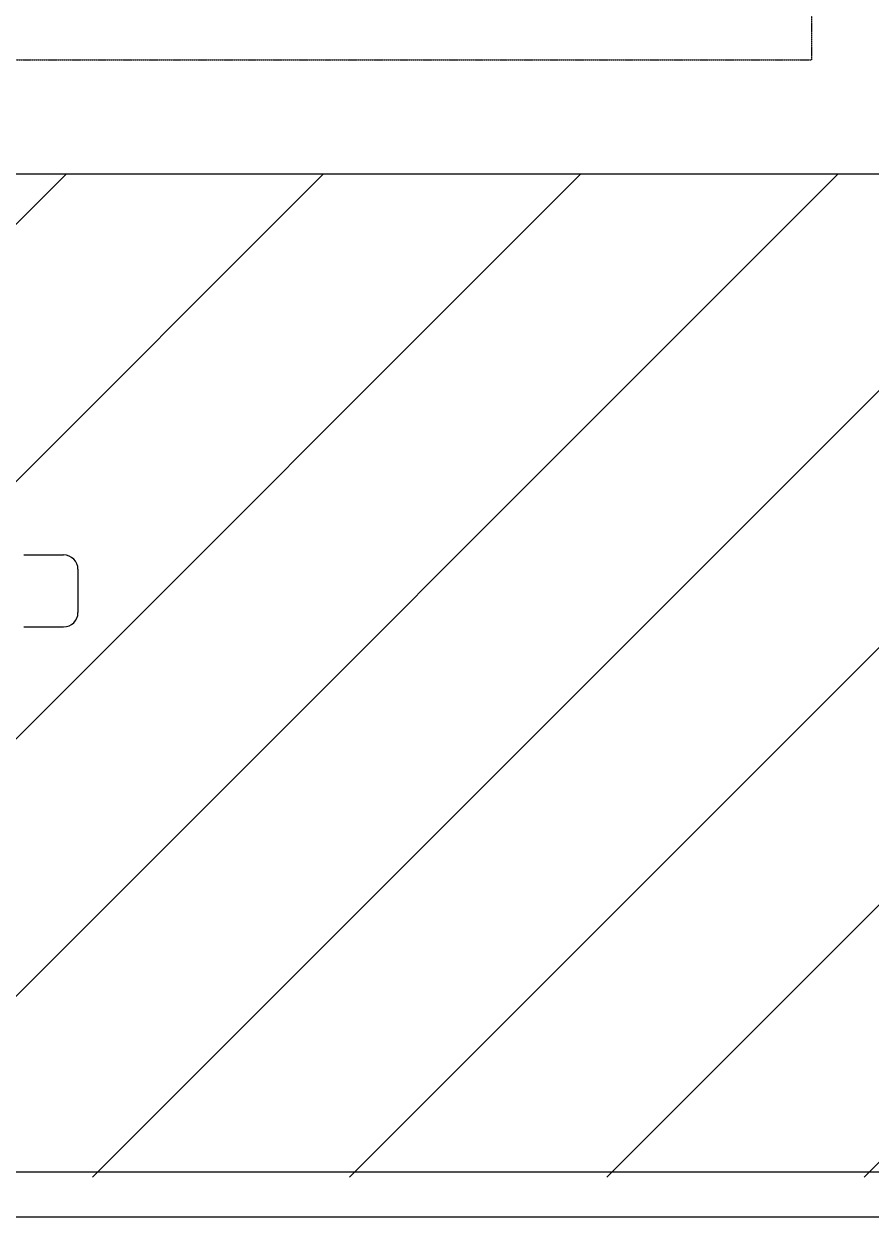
# Model space of a CAD drawing. Extents: x 220580 to 2027826, y -309201 to 71987.
# Drawn here: x 349561 to 350300, y -215589 to -214548 of the extents above; entities that cross this region are included whole.
import ezdxf

# ---------------------------------------------------------------- set-up
doc = ezdxf.new("R2010")
doc.units = 0
doc.linetypes.add('DASH', pattern=[0.35, 0.25, -0.1])
for name, color, linetype in [('A-HATCH-1', 252, 'Continuous'), ('A-LIN-V', 9, 'Continuous'), ('A-SFCE', 30, 'Continuous'), ('EWHS5T6M-3', 7, 'Continuous'), ('FHSGH10105-主梁-04', 7, 'Continuous'), ('FHSGH10105-主梁-06', 7, 'Continuous')]:
    doc.layers.add(name, color=color, linetype=linetype)

# ---------------------------------------------------------------- blocks, each defined once
blk = doc.blocks.new('G$C2C10B007')
at = {"layer": 'A-SFCE', "linetype": 'DASH'}
for p in [(3050, 300), (-3050, 0)]:
    blk.add_line(p, (3050, 0), dxfattribs=at)
blk = doc.blocks.new('G$C845E5159')
at = {"layer": 'A-LIN-V'}
blk.add_blockref('G$C2C10B007', (8250, -1550), dxfattribs=at)
blk = doc.blocks.new('b234swerwr')
at = {"layer": 'A-HATCH-1'}
h = blk.add_hatch(dxfattribs=at)
h.set_pattern_fill('ANSI31', color=4, scale=100)
h.set_pattern_definition([(45, (174105, -2000), (-112.253202, 112.253202), [])])
h.paths.add_polyline_path([(-1570355.4, 576982.5), (-1562570.6, 576982.5), (-1562570.6, 576107.5), (-1570355.4, 576107.5)])
at = {"layer": 'EWHS5T6M-3', "color": 4, "linetype": 'Continuous'}
for p, q in [((-1567992.8, 576650.3), (-1567958.2, 576650.3)), ((-1567992.8, 576650.3), (-1567958.2, 576650.3)), ((-1567945.7, 576637.8), (-1567945.7, 576600.1)), ((-1567945.7, 576637.8), (-1567945.7, 576600.1)), ((-1567992.8, 576587.5), (-1567958.2, 576587.5)), ((-1567992.8, 576587.5), (-1567958.2, 576587.5))]:
    blk.add_line(p, q, dxfattribs=at)
for centre, start, end in [((-1567958.2, 576637.8), 0, 90), ((-1567958.2, 576637.8), 0, 90), ((-1567958.2, 576600.1), 270, 0), ((-1567958.2, 576600.1), 270, 0)]:
    blk.add_arc(centre, 12.6, start, end, dxfattribs=at)
at = {"layer": 'FHSGH10105-主梁-04', "color": 4, "linetype": 'Continuous'}
blk.add_line((-1562570.6, 576982.5), (-1570355.4, 576982.5), dxfattribs=at)
at = {"layer": 'FHSGH10105-主梁-06', "color": 4, "linetype": 'Continuous'}
for p, q in [((-1562824.4, 576111.8), (-1570355.4, 576111.8)), ((-1562831.1, 576072.5), (-1570355.4, 576072.5))]:
    blk.add_line(p, q, dxfattribs=at)

msp = doc.modelspace()

# ---------------------------------------------------------------- block references
at = {"layer": 'A-LIN-V'}
for name, p in [('G$C845E5159', (338948.2, -213029)), ('b234swerwr', (1917553.6, -791661.5))]:
    msp.add_blockref(name, p, dxfattribs=at)

doc.saveas('drawing.dxf')
